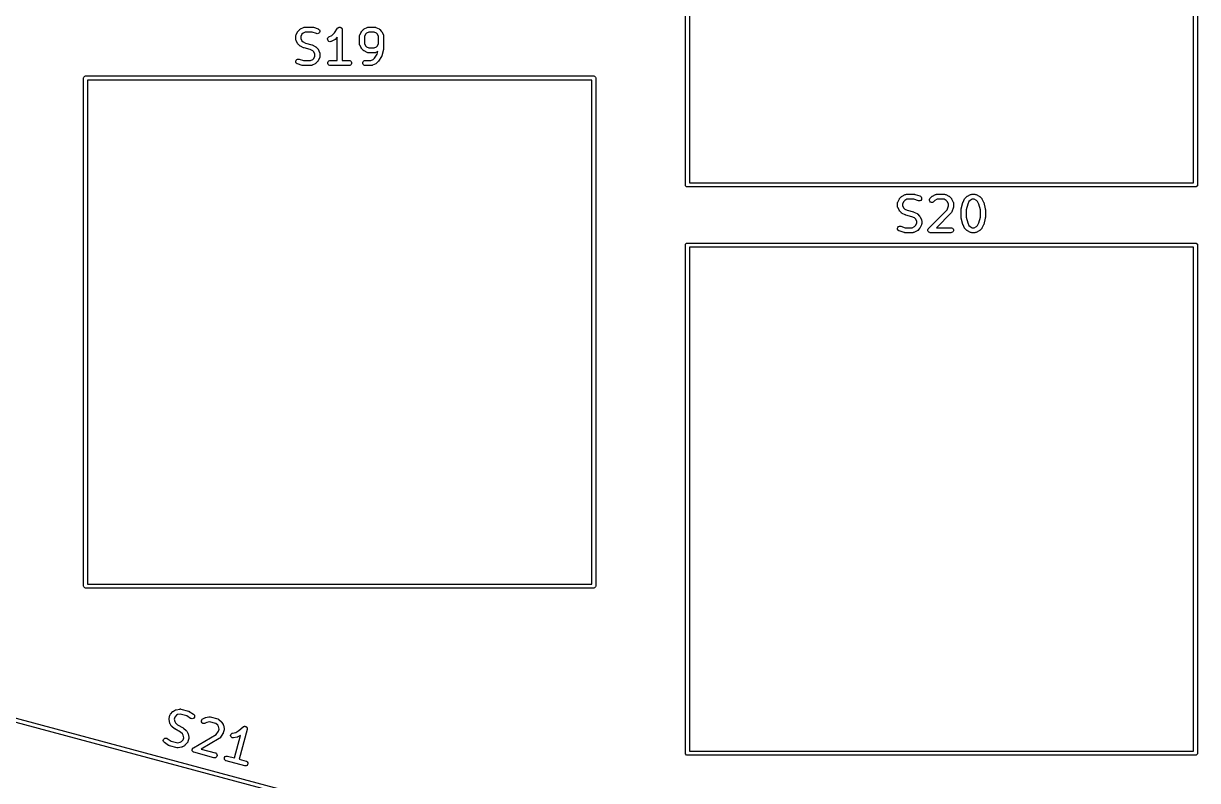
# Model space of a CAD drawing. Header units: inches. Extents: x 3.93 to 7.4, y -5.66 to -1.55.
# Drawn here: x 6.021 to 7.404, y -4.646 to -3.755 of the extents above; entities that cross this region are included whole.
import ezdxf

# ---------------------------------------------------------------- set-up
doc = ezdxf.new("R2010")
doc.units = ezdxf.units.IN
doc.header["$MEASUREMENT"] = 0
doc.layers.add('F.Silkscreen', color=41, linetype='CONTINUOUS', true_color=0xf2eda1)

msp = doc.modelspace()

# ---------------------------------------------------------------- linework, layer by layer
at = {"layer": 'F.Silkscreen', "linetype": 'CONTINUOUS'}
for p, q in [((6.8008, -3.9449), (6.8008, -3.3465)), ((6.8055, -3.3488), (6.8055, -3.9425)), ((7.3992, -3.9425), (7.3992, -3.3488)), ((7.4039, -3.3465), (7.4039, -3.9449)), ((6.3474, -3.7612), (6.3511, -3.7594)), ((6.3511, -3.7594), (6.3517, -3.7592)), ((6.3517, -3.7592), (6.3518, -3.7591)), ((6.3518, -3.7591), (6.3519, -3.7591)), ((6.3519, -3.7591), (6.3525, -3.759)), ((6.3525, -3.759), (6.3618, -3.759)), ((6.3618, -3.759), (6.3621, -3.7591)), ((6.3621, -3.7591), (6.3622, -3.7591)), ((6.3622, -3.7591), (6.3623, -3.7591)), ((6.3623, -3.7591), (6.3624, -3.7591)), ((6.3624, -3.7591), (6.3625, -3.7591)), ((6.3625, -3.7591), (6.3628, -3.7592)), ((6.3628, -3.7592), (6.3684, -3.7611)), ((6.3877, -3.7657), (6.3912, -3.7604)), ((6.3912, -3.7604), (6.3916, -3.7599)), ((6.3912, -3.7604), (6.3912, -3.7604)), ((6.3912, -3.7604), (6.3912, -3.7604)), ((6.3912, -3.7604), (6.3912, -3.7604)), ((6.3916, -3.7599), (6.3919, -3.7598)), ((6.3919, -3.7598), (6.3921, -3.7595)), ((6.3921, -3.7595), (6.3923, -3.7594)), ((6.3923, -3.7594), (6.3926, -3.7593)), ((6.3926, -3.7593), (6.3929, -3.7592)), ((6.3929, -3.7592), (6.3931, -3.7591)), ((6.3931, -3.7591), (6.3934, -3.7591)), ((6.3934, -3.7591), (6.3937, -3.759)), ((6.3937, -3.759), (6.394, -3.7591)), ((6.394, -3.7591), (6.3943, -3.7591)), ((6.3943, -3.7591), (6.3945, -3.7592)), ((6.3945, -3.7592), (6.3948, -3.7593)), ((6.3948, -3.7593), (6.3951, -3.7594)), ((6.3951, -3.7594), (6.3953, -3.7595)), ((6.3953, -3.7595), (6.3955, -3.7598)), ((6.3955, -3.7598), (6.3958, -3.7599)), ((6.3958, -3.7599), (6.3959, -3.7602)), ((6.3959, -3.7602), (6.3962, -3.7604)), ((6.3962, -3.7604), (6.3963, -3.7606)), ((6.3963, -3.7606), (6.3964, -3.7609)), ((6.4224, -3.7612), (6.4261, -3.7594)), ((6.4261, -3.7594), (6.4267, -3.7592)), ((6.4267, -3.7592), (6.4268, -3.7591)), ((6.4268, -3.7591), (6.4269, -3.7591)), ((6.4269, -3.7591), (6.4274, -3.759)), ((6.4274, -3.759), (6.4349, -3.759)), ((6.4349, -3.759), (6.4355, -3.7591)), ((6.4355, -3.7591), (6.4356, -3.7591)), ((6.4356, -3.7591), (6.4357, -3.7592)), ((6.4357, -3.7592), (6.4363, -3.7594)), ((6.4363, -3.7594), (6.44, -3.7612)), ((6.342, -3.7695), (6.3421, -3.7689)), ((6.342, -3.7732), (6.342, -3.7695)), ((6.3421, -3.7738), (6.342, -3.7732)), ((6.3421, -3.7687), (6.3423, -3.7682)), ((6.3421, -3.7688), (6.3421, -3.7687)), ((6.3421, -3.7689), (6.3421, -3.7688)), ((6.3421, -3.7739), (6.3421, -3.7738)), ((6.3421, -3.774), (6.3421, -3.7739)), ((6.3423, -3.7746), (6.3421, -3.774)), ((6.3423, -3.7682), (6.3442, -3.7644)), ((6.3442, -3.7644), (6.3443, -3.7642)), ((6.3443, -3.7642), (6.3444, -3.7641)), ((6.3444, -3.764), (6.3445, -3.7639)), ((6.3444, -3.7641), (6.3444, -3.764)), ((6.3445, -3.7639), (6.3446, -3.7639)), ((6.3446, -3.7639), (6.3447, -3.7637)), ((6.3447, -3.7637), (6.3466, -3.7618)), ((6.3466, -3.7618), (6.3468, -3.7616)), ((6.3468, -3.7616), (6.3469, -3.7615)), ((6.3469, -3.7615), (6.347, -3.7615)), ((6.347, -3.7615), (6.3471, -3.7614)), ((6.3471, -3.7614), (6.3474, -3.7612)), ((6.3471, -3.7614), (6.3471, -3.7614)), ((6.3493, -3.7675), (6.3479, -3.7702)), ((6.3479, -3.7702), (6.3479, -3.7726)), ((6.3479, -3.7726), (6.3493, -3.7752)), ((6.3505, -3.7663), (6.3493, -3.7675)), ((6.3532, -3.765), (6.3505, -3.7663)), ((6.3614, -3.765), (6.3532, -3.765)), ((6.3665, -3.7667), (6.3614, -3.765)), ((6.3671, -3.7668), (6.3665, -3.7667)), ((6.3682, -3.7667), (6.3671, -3.7668)), ((6.3693, -3.7662), (6.3682, -3.7667)), ((6.3684, -3.7611), (6.3689, -3.7613)), ((6.3689, -3.7613), (6.3698, -3.7621)), ((6.37, -3.7653), (6.3693, -3.7662)), ((6.3698, -3.7621), (6.3703, -3.7631)), ((6.3704, -3.7642), (6.37, -3.7653)), ((6.3703, -3.7631), (6.3704, -3.7642)), ((6.3795, -3.7729), (6.3799, -3.7718)), ((6.3796, -3.774), (6.3795, -3.7729)), ((6.3801, -3.7751), (6.3796, -3.774)), ((6.3799, -3.7718), (6.3806, -3.7709)), ((6.3806, -3.7709), (6.3811, -3.7706)), ((6.3811, -3.7706), (6.3845, -3.7689)), ((6.3875, -3.774), (6.3838, -3.7759)), ((6.3845, -3.7689), (6.3877, -3.7657)), ((6.3878, -3.7739), (6.3875, -3.774)), ((6.3879, -3.7738), (6.3878, -3.7738)), ((6.3878, -3.7738), (6.3878, -3.7739)), ((6.388, -3.7737), (6.3879, -3.7738)), ((6.3881, -3.7736), (6.388, -3.7737)), ((6.3883, -3.7735), (6.3881, -3.7736)), ((6.3907, -3.771), (6.3883, -3.7735)), ((6.3907, -3.7984), (6.3907, -3.771)), ((6.3964, -3.7609), (6.3965, -3.7612)), ((6.3965, -3.7612), (6.3966, -3.7614)), ((6.3966, -3.7614), (6.3967, -3.762)), ((6.3967, -3.762), (6.3967, -3.762)), ((6.3967, -3.762), (6.3967, -3.762)), ((6.3967, -3.762), (6.3967, -3.762)), ((6.3967, -3.762), (6.3967, -3.7984)), ((6.417, -3.7695), (6.4171, -3.7689)), ((6.417, -3.7789), (6.417, -3.7695)), ((6.4171, -3.7687), (6.4173, -3.7682)), ((6.4171, -3.7688), (6.4171, -3.7687)), ((6.4171, -3.7689), (6.4171, -3.7688)), ((6.4173, -3.7682), (6.4192, -3.7644)), ((6.4192, -3.7644), (6.4193, -3.7642)), ((6.4193, -3.7642), (6.4194, -3.7641)), ((6.4194, -3.764), (6.4195, -3.7639)), ((6.4194, -3.7641), (6.4194, -3.764)), ((6.4195, -3.7639), (6.4197, -3.7637)), ((6.4195, -3.7639), (6.4195, -3.7639)), ((6.4197, -3.7637), (6.4216, -3.7618)), ((6.4216, -3.7618), (6.4218, -3.7616)), ((6.4218, -3.7616), (6.4219, -3.7615)), ((6.4219, -3.7615), (6.422, -3.7615)), ((6.422, -3.7615), (6.4221, -3.7614)), ((6.4221, -3.7614), (6.4224, -3.7612)), ((6.4221, -3.7614), (6.4221, -3.7614)), ((6.4242, -3.7675), (6.4229, -3.7702)), ((6.4229, -3.7702), (6.4229, -3.7782)), ((6.4254, -3.7663), (6.4242, -3.7675)), ((6.4281, -3.765), (6.4254, -3.7663)), ((6.4342, -3.765), (6.4281, -3.765)), ((6.4369, -3.7663), (6.4342, -3.765)), ((6.4381, -3.7675), (6.4369, -3.7663)), ((6.4395, -3.7702), (6.4381, -3.7675)), ((6.4395, -3.7782), (6.4395, -3.7702)), ((6.44, -3.7612), (6.4403, -3.7614)), ((6.4403, -3.7614), (6.4403, -3.7614)), ((6.4403, -3.7614), (6.4404, -3.7615)), ((6.4404, -3.7615), (6.4405, -3.7615)), ((6.4405, -3.7615), (6.4406, -3.7616)), ((6.4406, -3.7616), (6.4408, -3.7618)), ((6.4408, -3.7618), (6.4427, -3.7637)), ((6.4427, -3.7637), (6.4428, -3.7639)), ((6.4428, -3.7639), (6.4429, -3.7639)), ((6.4429, -3.7639), (6.443, -3.764)), ((6.443, -3.764), (6.443, -3.7641)), ((6.443, -3.7641), (6.4431, -3.7642)), ((6.4431, -3.7642), (6.4432, -3.7644)), ((6.4432, -3.7644), (6.4451, -3.7682)), ((6.4451, -3.7682), (6.4453, -3.7687)), ((6.4453, -3.7687), (6.4453, -3.7688)), ((6.4453, -3.7688), (6.4453, -3.7689)), ((6.4453, -3.7689), (6.4454, -3.7695)), ((6.4454, -3.7695), (6.4454, -3.7845)), ((6.3442, -3.7783), (6.3423, -3.7746)), ((6.3443, -3.7786), (6.3442, -3.7783)), ((6.3444, -3.7786), (6.3443, -3.7786)), ((6.3444, -3.7787), (6.3444, -3.7786)), ((6.3445, -3.7788), (6.3444, -3.7787)), ((6.3446, -3.7789), (6.3445, -3.7788)), ((6.3447, -3.7791), (6.3446, -3.7789)), ((6.3466, -3.781), (6.3447, -3.7791)), ((6.3468, -3.7811), (6.3466, -3.781)), ((6.3469, -3.7812), (6.3468, -3.7811)), ((6.347, -3.7813), (6.3469, -3.7812)), ((6.3471, -3.7813), (6.347, -3.7813)), ((6.3471, -3.7814), (6.3471, -3.7813)), ((6.3474, -3.7815), (6.3471, -3.7814)), ((6.3511, -3.7834), (6.3474, -3.7815)), ((6.3493, -3.7752), (6.3505, -3.7764)), ((6.3505, -3.7764), (6.3535, -3.778)), ((6.3512, -3.7834), (6.3511, -3.7834)), ((6.3514, -3.7835), (6.3512, -3.7834)), ((6.3512, -3.7834), (6.3512, -3.7834)), ((6.3517, -3.7836), (6.3514, -3.7835)), ((6.3589, -3.7854), (6.3517, -3.7836)), ((6.3517, -3.7836), (6.3517, -3.7836)), ((6.3517, -3.7836), (6.3517, -3.7836)), ((6.3535, -3.778), (6.3607, -3.7798)), ((6.362, -3.7869), (6.3589, -3.7854)), ((6.3607, -3.7798), (6.3607, -3.7798)), ((6.3607, -3.7798), (6.3607, -3.7798)), ((6.3607, -3.7798), (6.361, -3.7799)), ((6.361, -3.7799), (6.3612, -3.78)), ((6.3612, -3.78), (6.3612, -3.78)), ((6.3612, -3.78), (6.3613, -3.78)), ((6.3613, -3.78), (6.365, -3.7819)), ((6.3632, -3.7881), (6.362, -3.7869)), ((6.3645, -3.7908), (6.3632, -3.7881)), ((6.365, -3.7819), (6.3653, -3.782)), ((6.3653, -3.782), (6.3653, -3.782)), ((6.3653, -3.782), (6.3654, -3.7821)), ((6.3654, -3.7821), (6.3655, -3.7822)), ((6.3655, -3.7822), (6.3656, -3.7822)), ((6.3656, -3.7822), (6.3658, -3.7824)), ((6.3658, -3.7824), (6.3677, -3.7843)), ((6.3677, -3.7843), (6.3679, -3.7845)), ((6.3679, -3.7845), (6.3679, -3.7846)), ((6.3679, -3.7846), (6.368, -3.7847)), ((6.368, -3.7847), (6.368, -3.7847)), ((6.368, -3.7847), (6.3681, -3.7848)), ((6.3681, -3.7848), (6.3682, -3.7851)), ((6.3682, -3.7851), (6.3701, -3.7888)), ((6.381, -3.7758), (6.3801, -3.7751)), ((6.3821, -3.7762), (6.381, -3.7758)), ((6.3832, -3.7761), (6.3821, -3.7762)), ((6.3838, -3.7759), (6.3832, -3.7761)), ((6.4171, -3.7794), (6.417, -3.7789)), ((6.4171, -3.7795), (6.4171, -3.7794)), ((6.4171, -3.7797), (6.4171, -3.7795)), ((6.4173, -3.7802), (6.4171, -3.7797)), ((6.4192, -3.7839), (6.4173, -3.7802)), ((6.4193, -3.7842), (6.4192, -3.7839)), ((6.4194, -3.7843), (6.4193, -3.7842)), ((6.4195, -3.7844), (6.4194, -3.7843)), ((6.4194, -3.7843), (6.4194, -3.7843)), ((6.4195, -3.7845), (6.4195, -3.7844)), ((6.4197, -3.7847), (6.4195, -3.7845)), ((6.4216, -3.7866), (6.4197, -3.7847)), ((6.4218, -3.7868), (6.4216, -3.7866)), ((6.4219, -3.7868), (6.4218, -3.7868)), ((6.422, -3.7869), (6.4219, -3.7868)), ((6.4221, -3.787), (6.422, -3.7869)), ((6.4224, -3.7871), (6.4221, -3.787)), ((6.4221, -3.787), (6.4221, -3.787)), ((6.4261, -3.789), (6.4224, -3.7871)), ((6.4229, -3.7782), (6.4242, -3.7809)), ((6.4242, -3.7809), (6.4254, -3.7821)), ((6.4254, -3.7821), (6.4281, -3.7834)), ((6.4281, -3.7834), (6.4342, -3.7834)), ((6.4342, -3.7834), (6.4369, -3.7821)), ((6.4386, -3.7879), (6.4363, -3.789)), ((6.4369, -3.7821), (6.4381, -3.7809)), ((6.4378, -3.7908), (6.4386, -3.7879)), ((6.4381, -3.7809), (6.4395, -3.7782)), ((6.4453, -3.7852), (6.4434, -3.7927)), ((6.4454, -3.7849), (6.4453, -3.7851)), ((6.4453, -3.7851), (6.4453, -3.7851)), ((6.4453, -3.7851), (6.4453, -3.7852)), ((6.4454, -3.7845), (6.4454, -3.7846)), ((6.4454, -3.7846), (6.4454, -3.7846)), ((6.4454, -3.7846), (6.4454, -3.7849)), ((6.342, -3.7991), (6.3424, -3.798)), ((6.3421, -3.8003), (6.342, -3.7991)), ((6.3426, -3.8013), (6.3421, -3.8003)), ((6.3424, -3.798), (6.3431, -3.7972)), ((6.3435, -3.8021), (6.3426, -3.8013)), ((6.3431, -3.7972), (6.3442, -3.7966)), ((6.344, -3.8023), (6.3435, -3.8021)), ((6.3442, -3.7966), (6.3453, -3.7966)), ((6.3453, -3.7966), (6.3459, -3.7967)), ((6.3459, -3.7967), (6.3511, -3.7984)), ((6.3511, -3.7984), (6.3593, -3.7984)), ((6.3593, -3.7984), (6.362, -3.7971)), ((6.365, -3.8021), (6.3613, -3.804)), ((6.362, -3.7971), (6.3632, -3.7959)), ((6.3632, -3.7959), (6.3645, -3.7932)), ((6.3645, -3.7932), (6.3645, -3.7908)), ((6.3653, -3.802), (6.365, -3.8021)), ((6.3654, -3.8019), (6.3653, -3.802)), ((6.3653, -3.802), (6.3653, -3.802)), ((6.3655, -3.8018), (6.3654, -3.8019)), ((6.3656, -3.8018), (6.3655, -3.8018)), ((6.3658, -3.8016), (6.3656, -3.8018)), ((6.3677, -3.7997), (6.3658, -3.8016)), ((6.3679, -3.7995), (6.3677, -3.7997)), ((6.368, -3.7993), (6.3679, -3.7994)), ((6.3679, -3.7994), (6.3679, -3.7995)), ((6.3681, -3.7992), (6.368, -3.7993)), ((6.368, -3.7993), (6.368, -3.7993)), ((6.3682, -3.7989), (6.3681, -3.7992)), ((6.3701, -3.7952), (6.3682, -3.7989)), ((6.3701, -3.7888), (6.3703, -3.7893)), ((6.3703, -3.7947), (6.3701, -3.7952)), ((6.3703, -3.7893), (6.3703, -3.7894)), ((6.3703, -3.7894), (6.3704, -3.7895)), ((6.3704, -3.7944), (6.3703, -3.7945)), ((6.3703, -3.7945), (6.3703, -3.7947)), ((6.3704, -3.7895), (6.3704, -3.7901)), ((6.3704, -3.7901), (6.3704, -3.7939)), ((6.3704, -3.7939), (6.3704, -3.7944)), ((6.3796, -3.8008), (6.38, -3.7997)), ((6.3796, -3.8019), (6.3796, -3.8008)), ((6.38, -3.803), (6.3796, -3.8019)), ((6.38, -3.7997), (6.3808, -3.7989)), ((6.3808, -3.7989), (6.3819, -3.7985)), ((6.3819, -3.7985), (6.3825, -3.7984)), ((6.3825, -3.7984), (6.3907, -3.7984)), ((6.3967, -3.7984), (6.4049, -3.7984)), ((6.4049, -3.7984), (6.4055, -3.7985)), ((6.4055, -3.7985), (6.4066, -3.7989)), ((6.4066, -3.7989), (6.4074, -3.7997)), ((6.4074, -3.7997), (6.4078, -3.8008)), ((6.4078, -3.8019), (6.4074, -3.803)), ((6.4078, -3.8008), (6.4078, -3.8019)), ((6.4208, -3.8008), (6.4212, -3.7997)), ((6.4208, -3.8019), (6.4208, -3.8008)), ((6.4212, -3.803), (6.4208, -3.8019)), ((6.4212, -3.7997), (6.4221, -3.7989)), ((6.4221, -3.7989), (6.4231, -3.7985)), ((6.4231, -3.7985), (6.4237, -3.7984)), ((6.4237, -3.7984), (6.4305, -3.7984)), ((6.4267, -3.7892), (6.4261, -3.789)), ((6.4268, -3.7892), (6.4267, -3.7892)), ((6.4269, -3.7893), (6.4268, -3.7892)), ((6.4274, -3.7893), (6.4269, -3.7893)), ((6.4349, -3.7893), (6.4274, -3.7893)), ((6.4305, -3.7984), (6.4332, -3.7971)), ((6.4363, -3.8021), (6.4325, -3.804)), ((6.4332, -3.7971), (6.4345, -3.7957)), ((6.4345, -3.7957), (6.4378, -3.7908)), ((6.4355, -3.7893), (6.4349, -3.7893)), ((6.4356, -3.7892), (6.4355, -3.7893)), ((6.4357, -3.7892), (6.4356, -3.7892)), ((6.4363, -3.789), (6.4357, -3.7892)), ((6.4365, -3.802), (6.4363, -3.8021)), ((6.4366, -3.802), (6.4365, -3.802)), ((6.4367, -3.8019), (6.4366, -3.802)), ((6.4368, -3.8018), (6.4367, -3.8019)), ((6.437, -3.8016), (6.4368, -3.8018)), ((6.4368, -3.8018), (6.4368, -3.8018)), ((6.4389, -3.7997), (6.437, -3.8016)), ((6.4391, -3.7995), (6.4389, -3.7997)), ((6.4389, -3.7997), (6.4389, -3.7997)), ((6.4389, -3.7997), (6.4389, -3.7997)), ((6.4393, -3.7993), (6.4391, -3.7995)), ((6.443, -3.7936), (6.4393, -3.7993)), ((6.4393, -3.7993), (6.4393, -3.7993)), ((6.4393, -3.7993), (6.4393, -3.7993)), ((6.4432, -3.7933), (6.443, -3.7936)), ((6.4433, -3.7932), (6.4432, -3.7933)), ((6.4432, -3.7933), (6.4432, -3.7933)), ((6.4434, -3.7927), (6.4433, -3.7931)), ((6.4433, -3.7931), (6.4433, -3.7931)), ((6.4433, -3.7931), (6.4433, -3.7932)), ((6.3496, -3.8042), (6.344, -3.8023)), ((6.3499, -3.8042), (6.3496, -3.8042)), ((6.35, -3.8043), (6.3499, -3.8042)), ((6.3501, -3.8043), (6.35, -3.8043)), ((6.3502, -3.8043), (6.3501, -3.8043)), ((6.3503, -3.8043), (6.3502, -3.8043)), ((6.3506, -3.8043), (6.3503, -3.8043)), ((6.36, -3.8043), (6.3506, -3.8043)), ((6.3605, -3.8043), (6.36, -3.8043)), ((6.3606, -3.8042), (6.3605, -3.8043)), ((6.3607, -3.8042), (6.3606, -3.8042)), ((6.3613, -3.804), (6.3607, -3.8042)), ((6.3808, -3.8038), (6.38, -3.803)), ((6.3819, -3.8043), (6.3808, -3.8038)), ((6.3825, -3.8043), (6.3819, -3.8043)), ((6.4049, -3.8043), (6.3825, -3.8043)), ((6.4055, -3.8043), (6.4049, -3.8043)), ((6.4066, -3.8038), (6.4055, -3.8043)), ((6.4074, -3.803), (6.4066, -3.8038)), ((6.4221, -3.8038), (6.4212, -3.803)), ((6.4231, -3.8043), (6.4221, -3.8038)), ((6.4237, -3.8043), (6.4231, -3.8043)), ((6.4312, -3.8043), (6.4237, -3.8043)), ((6.4318, -3.8043), (6.4312, -3.8043)), ((6.4319, -3.8042), (6.4318, -3.8043)), ((6.432, -3.8042), (6.4319, -3.8042)), ((6.4325, -3.804), (6.432, -3.8042)), ((6.0921, -3.8189), (6.0923, -3.818)), ((6.0921, -4.4173), (6.0921, -3.8189)), ((6.0923, -3.818), (6.0936, -3.8167)), ((6.0936, -3.8167), (6.0945, -3.8165)), ((6.0945, -3.8165), (6.6929, -3.8165)), ((6.0969, -3.8213), (6.0969, -4.415)), ((6.6906, -3.8213), (6.0969, -3.8213)), ((6.6906, -4.415), (6.6906, -3.8213)), ((6.6929, -3.8165), (6.6938, -3.8167)), ((6.6938, -3.8167), (6.6951, -3.818)), ((6.6951, -3.818), (6.6953, -3.8189)), ((6.6953, -3.8189), (6.6953, -4.4173)), ((6.801, -3.9458), (6.8008, -3.9449)), ((6.8022, -3.9471), (6.801, -3.9458)), ((6.8031, -3.9472), (6.8022, -3.9471)), ((7.4016, -3.9472), (6.8031, -3.9472)), ((6.8055, -3.9425), (7.3992, -3.9425)), ((7.4025, -3.9471), (7.4016, -3.9472)), ((7.4038, -3.9458), (7.4025, -3.9471)), ((7.4039, -3.9449), (7.4038, -3.9458)), ((7.0507, -3.9658), (7.0508, -3.9657)), ((7.0507, -3.9664), (7.0507, -3.9658)), ((7.0507, -3.9701), (7.0507, -3.9664)), ((7.0508, -3.9656), (7.051, -3.965)), ((7.0508, -3.9657), (7.0508, -3.9656)), ((7.051, -3.965), (7.0529, -3.9613)), ((7.0529, -3.9613), (7.053, -3.961)), ((7.053, -3.961), (7.0531, -3.9609)), ((7.053, -3.961), (7.053, -3.961)), ((7.0531, -3.9609), (7.0532, -3.9608)), ((7.0532, -3.9607), (7.0534, -3.9605)), ((7.0532, -3.9608), (7.0532, -3.9607)), ((7.0534, -3.9605), (7.0553, -3.9586)), ((7.0553, -3.9586), (7.0555, -3.9585)), ((7.0555, -3.9585), (7.0556, -3.9584)), ((7.0556, -3.9584), (7.0556, -3.9583)), ((7.0556, -3.9583), (7.0557, -3.9583)), ((7.0557, -3.9583), (7.0558, -3.9582)), ((7.0558, -3.9582), (7.056, -3.9581)), ((7.056, -3.9581), (7.0598, -3.9562)), ((7.0579, -3.9643), (7.0566, -3.967)), ((7.0566, -3.967), (7.0566, -3.9694)), ((7.0591, -3.9632), (7.0579, -3.9643)), ((7.0618, -3.9618), (7.0591, -3.9632)), ((7.0598, -3.9562), (7.0603, -3.956)), ((7.0603, -3.956), (7.0604, -3.956)), ((7.0604, -3.956), (7.0605, -3.956)), ((7.0605, -3.956), (7.0611, -3.9559)), ((7.0611, -3.9559), (7.0705, -3.9559)), ((7.07, -3.9618), (7.0618, -3.9618)), ((7.0752, -3.9635), (7.07, -3.9618)), ((7.0705, -3.9559), (7.0708, -3.9559)), ((7.0708, -3.9559), (7.0709, -3.9559)), ((7.0709, -3.9559), (7.071, -3.9559)), ((7.071, -3.9559), (7.0711, -3.956)), ((7.0711, -3.956), (7.0711, -3.956)), ((7.0711, -3.956), (7.0714, -3.956)), ((7.0714, -3.956), (7.077, -3.9579)), ((7.0757, -3.9637), (7.0752, -3.9635)), ((7.0769, -3.9636), (7.0757, -3.9637)), ((7.0779, -3.9631), (7.0769, -3.9636)), ((7.077, -3.9579), (7.0776, -3.9582)), ((7.0776, -3.9582), (7.0784, -3.9589)), ((7.0787, -3.9622), (7.0779, -3.9631)), ((7.0784, -3.9589), (7.079, -3.9599)), ((7.079, -3.9611), (7.0787, -3.9622)), ((7.079, -3.9599), (7.079, -3.9611)), ((7.0882, -3.962), (7.0887, -3.961)), ((7.0882, -3.9632), (7.0882, -3.962)), ((7.0887, -3.9642), (7.0882, -3.9632)), ((7.0887, -3.961), (7.089, -3.9605)), ((7.0895, -3.9651), (7.0887, -3.9642)), ((7.089, -3.9605), (7.0909, -3.9586)), ((7.0905, -3.9655), (7.0895, -3.9651)), ((7.0917, -3.9655), (7.0905, -3.9655)), ((7.0909, -3.9586), (7.0911, -3.9585)), ((7.0911, -3.9585), (7.0912, -3.9584)), ((7.0912, -3.9584), (7.0913, -3.9583)), ((7.0913, -3.9583), (7.0914, -3.9582)), ((7.0913, -3.9583), (7.0913, -3.9583)), ((7.0914, -3.9582), (7.0917, -3.9581)), ((7.0917, -3.9581), (7.0954, -3.9562)), ((7.0928, -3.9651), (7.0917, -3.9655)), ((7.0932, -3.9647), (7.0928, -3.9651)), ((7.0947, -3.9632), (7.0932, -3.9647)), ((7.0974, -3.9618), (7.0947, -3.9632)), ((7.0954, -3.9562), (7.096, -3.956)), ((7.096, -3.956), (7.0961, -3.956)), ((7.0961, -3.956), (7.0962, -3.956)), ((7.0962, -3.956), (7.0967, -3.9559)), ((7.0967, -3.9559), (7.1061, -3.9559)), ((7.1054, -3.9618), (7.0974, -3.9618)), ((7.1081, -3.9632), (7.1054, -3.9618)), ((7.1061, -3.9559), (7.1067, -3.956)), ((7.1067, -3.956), (7.1068, -3.956)), ((7.1068, -3.956), (7.1069, -3.956)), ((7.1069, -3.956), (7.1074, -3.9562)), ((7.1074, -3.9562), (7.1112, -3.9581)), ((7.1093, -3.9643), (7.1081, -3.9632)), ((7.1107, -3.967), (7.1093, -3.9643)), ((7.1107, -3.9696), (7.1107, -3.967)), ((7.1112, -3.9581), (7.1114, -3.9582)), ((7.1114, -3.9582), (7.1115, -3.9583)), ((7.1115, -3.9583), (7.1116, -3.9583)), ((7.1116, -3.9583), (7.1117, -3.9584)), ((7.1117, -3.9584), (7.1117, -3.9585)), ((7.1117, -3.9585), (7.1119, -3.9586)), ((7.1119, -3.9586), (7.1138, -3.9605)), ((7.1138, -3.9605), (7.114, -3.9607)), ((7.114, -3.9607), (7.1141, -3.9608)), ((7.1141, -3.9608), (7.1141, -3.9609)), ((7.1141, -3.9609), (7.1142, -3.961)), ((7.1142, -3.961), (7.1142, -3.961)), ((7.1142, -3.961), (7.1144, -3.9613)), ((7.1144, -3.9613), (7.1163, -3.965)), ((7.1163, -3.965), (7.1165, -3.9656)), ((7.1165, -3.9656), (7.1165, -3.9657)), ((7.1165, -3.9657), (7.1165, -3.9658)), ((7.1165, -3.9658), (7.1166, -3.9664)), ((7.1166, -3.9664), (7.1166, -3.9701)), ((7.1257, -3.9731), (7.1276, -3.9656)), ((7.1276, -3.9656), (7.1277, -3.9653)), ((7.1276, -3.9656), (7.1276, -3.9656)), ((7.1276, -3.9656), (7.1276, -3.9656)), ((7.1277, -3.9653), (7.1278, -3.9651)), ((7.1278, -3.965), (7.1297, -3.9613)), ((7.1278, -3.9651), (7.1278, -3.965)), ((7.1278, -3.9651), (7.1278, -3.9651)), ((7.1297, -3.9613), (7.1299, -3.961)), ((7.1299, -3.961), (7.13, -3.9609)), ((7.1299, -3.961), (7.1299, -3.961)), ((7.13, -3.9608), (7.1301, -3.9607)), ((7.13, -3.9609), (7.13, -3.9608)), ((7.1301, -3.9607), (7.1303, -3.9605)), ((7.1303, -3.9605), (7.1321, -3.9586)), ((7.1333, -3.9674), (7.1316, -3.9742)), ((7.1321, -3.9586), (7.1324, -3.9585)), ((7.1324, -3.9584), (7.1325, -3.9583)), ((7.1324, -3.9585), (7.1324, -3.9584)), ((7.1325, -3.9583), (7.1326, -3.9583)), ((7.1326, -3.9583), (7.1327, -3.9582)), ((7.1327, -3.9582), (7.1329, -3.9581)), ((7.1329, -3.9581), (7.1367, -3.9562)), ((7.1348, -3.9643), (7.1333, -3.9674)), ((7.136, -3.9632), (7.1348, -3.9643)), ((7.1387, -3.9618), (7.136, -3.9632)), ((7.1367, -3.9562), (7.1372, -3.956)), ((7.1372, -3.956), (7.1373, -3.956)), ((7.1373, -3.956), (7.1374, -3.956)), ((7.1374, -3.956), (7.138, -3.9559)), ((7.138, -3.9559), (7.1417, -3.9559)), ((7.141, -3.9618), (7.1387, -3.9618)), ((7.1437, -3.9632), (7.141, -3.9618)), ((7.1417, -3.9559), (7.1423, -3.956)), ((7.1423, -3.956), (7.1424, -3.956)), ((7.1424, -3.956), (7.1425, -3.956)), ((7.1425, -3.956), (7.1431, -3.9562)), ((7.1431, -3.9562), (7.1468, -3.9581)), ((7.1449, -3.9643), (7.1437, -3.9632)), ((7.1464, -3.9674), (7.1449, -3.9643)), ((7.1482, -3.9742), (7.1464, -3.9674)), ((7.1468, -3.9581), (7.1471, -3.9582)), ((7.1471, -3.9582), (7.1471, -3.9583)), ((7.1471, -3.9583), (7.1472, -3.9583)), ((7.1472, -3.9583), (7.1473, -3.9584)), ((7.1473, -3.9584), (7.1473, -3.9585)), ((7.1473, -3.9585), (7.1476, -3.9586)), ((7.1476, -3.9586), (7.1494, -3.9605)), ((7.1494, -3.9605), (7.1496, -3.9607)), ((7.1496, -3.9607), (7.1497, -3.9608)), ((7.1497, -3.9608), (7.1497, -3.9609)), ((7.1497, -3.9609), (7.1498, -3.961)), ((7.1498, -3.961), (7.1498, -3.961)), ((7.1498, -3.961), (7.15, -3.9613)), ((7.15, -3.9613), (7.1519, -3.965)), ((7.1519, -3.965), (7.1519, -3.9651)), ((7.1519, -3.9651), (7.1519, -3.9651)), ((7.1519, -3.9651), (7.152, -3.9653)), ((7.152, -3.9653), (7.1521, -3.9656)), ((7.1521, -3.9656), (7.1521, -3.9656)), ((7.1521, -3.9656), (7.1521, -3.9656)), ((7.1521, -3.9656), (7.154, -3.9731)), ((7.0507, -3.9707), (7.0507, -3.9701)), ((7.0508, -3.9708), (7.0507, -3.9707)), ((7.0508, -3.9709), (7.0508, -3.9708)), ((7.051, -3.9714), (7.0508, -3.9709)), ((7.0529, -3.9752), (7.051, -3.9714)), ((7.053, -3.9754), (7.0529, -3.9752)), ((7.053, -3.9755), (7.053, -3.9754)), ((7.0531, -3.9756), (7.053, -3.9755)), ((7.0532, -3.9757), (7.0531, -3.9756)), ((7.0534, -3.9759), (7.0532, -3.9757)), ((7.0532, -3.9757), (7.0532, -3.9757)), ((7.0553, -3.9778), (7.0534, -3.9759)), ((7.0555, -3.978), (7.0553, -3.9778)), ((7.0556, -3.9781), (7.0555, -3.978)), ((7.0557, -3.9782), (7.0556, -3.9781)), ((7.0556, -3.9781), (7.0556, -3.9781)), ((7.0558, -3.9782), (7.0557, -3.9782)), ((7.056, -3.9784), (7.0558, -3.9782)), ((7.0598, -3.9802), (7.056, -3.9784)), ((7.0566, -3.9694), (7.0579, -3.9721)), ((7.0579, -3.9721), (7.0591, -3.9733)), ((7.0591, -3.9733), (7.0621, -3.9748)), ((7.0598, -3.9803), (7.0598, -3.9802)), ((7.0599, -3.9803), (7.0598, -3.9803)), ((7.0601, -3.9804), (7.0599, -3.9803)), ((7.0603, -3.9804), (7.0601, -3.9804)), ((7.0604, -3.9804), (7.0603, -3.9804)), ((7.0604, -3.9805), (7.0604, -3.9804)), ((7.0676, -3.9823), (7.0604, -3.9805)), ((7.0621, -3.9748), (7.0693, -3.9766)), ((7.0693, -3.9766), (7.0694, -3.9766)), ((7.0694, -3.9766), (7.0694, -3.9766)), ((7.0694, -3.9766), (7.0696, -3.9767)), ((7.0696, -3.9767), (7.0699, -3.9768)), ((7.0699, -3.9768), (7.0699, -3.9768)), ((7.0699, -3.9768), (7.0699, -3.9768)), ((7.0699, -3.9768), (7.0737, -3.9787)), ((7.0737, -3.9787), (7.0739, -3.9789)), ((7.0739, -3.9789), (7.074, -3.9789)), ((7.074, -3.9789), (7.0741, -3.979)), ((7.0741, -3.979), (7.0742, -3.979)), ((7.0742, -3.979), (7.0742, -3.9791)), ((7.0742, -3.9791), (7.0745, -3.9793)), ((7.0745, -3.9793), (7.0763, -3.9811)), ((7.0763, -3.9811), (7.0765, -3.9814)), ((7.0765, -3.9814), (7.0766, -3.9814)), ((7.0766, -3.9814), (7.0766, -3.9815)), ((7.0766, -3.9815), (7.0767, -3.9816)), ((7.0767, -3.9816), (7.0767, -3.9817)), ((7.0767, -3.9817), (7.0769, -3.9819)), ((7.0769, -3.9819), (7.0788, -3.9857)), ((7.0872, -3.9961), (7.1092, -3.9741)), ((7.1138, -3.9778), (7.0964, -3.9953)), ((7.1092, -3.9741), (7.1107, -3.9696)), ((7.1142, -3.9774), (7.1138, -3.9778)), ((7.1143, -3.9772), (7.1142, -3.9773)), ((7.1142, -3.9773), (7.1142, -3.9774)), ((7.1145, -3.9767), (7.1143, -3.9772)), ((7.1164, -3.971), (7.1145, -3.9767)), ((7.1165, -3.9707), (7.1164, -3.971)), ((7.1166, -3.9701), (7.1165, -3.9704)), ((7.1165, -3.9704), (7.1165, -3.9705)), ((7.1165, -3.9705), (7.1165, -3.9706)), ((7.1165, -3.9706), (7.1165, -3.9707)), ((7.1165, -3.9707), (7.1165, -3.9707)), ((7.1257, -3.9732), (7.1257, -3.9731)), ((7.1257, -3.9733), (7.1257, -3.9732)), ((7.1257, -3.9735), (7.1257, -3.9733)), ((7.1257, -3.9737), (7.1257, -3.9735)), ((7.1257, -3.9738), (7.1257, -3.9737)), ((7.1257, -3.9737), (7.1257, -3.9737)), ((7.1257, -3.9832), (7.1257, -3.9738)), ((7.1316, -3.9742), (7.1316, -3.9829)), ((7.1482, -3.9829), (7.1482, -3.9742)), ((7.154, -3.9731), (7.154, -3.9732)), ((7.154, -3.9732), (7.154, -3.9733)), ((7.154, -3.9733), (7.154, -3.9735)), ((7.154, -3.9735), (7.1541, -3.9737)), ((7.1541, -3.9737), (7.154, -3.9737)), ((7.154, -3.9737), (7.1541, -3.9738)), ((7.1541, -3.9738), (7.1541, -3.9832)), ((7.0507, -3.996), (7.0511, -3.9949)), ((7.0511, -3.9949), (7.0518, -3.994)), ((7.0518, -3.994), (7.0528, -3.9935)), ((7.0528, -3.9935), (7.054, -3.9934)), ((7.054, -3.9934), (7.0546, -3.9935)), ((7.0546, -3.9935), (7.0597, -3.9953)), ((7.0597, -3.9953), (7.0679, -3.9953)), ((7.0706, -3.9838), (7.0676, -3.9823)), ((7.0679, -3.9953), (7.0706, -3.9939)), ((7.0718, -3.985), (7.0706, -3.9838)), ((7.0706, -3.9939), (7.0718, -3.9927)), ((7.0732, -3.9877), (7.0718, -3.985)), ((7.0718, -3.9927), (7.0732, -3.99)), ((7.0732, -3.99), (7.0732, -3.9877)), ((7.0788, -3.992), (7.0769, -3.9958)), ((7.0788, -3.9857), (7.079, -3.9862)), ((7.079, -3.9915), (7.0788, -3.992)), ((7.079, -3.9862), (7.079, -3.9863)), ((7.079, -3.9863), (7.079, -3.9864)), ((7.079, -3.9864), (7.0791, -3.987)), ((7.0791, -3.9907), (7.079, -3.9913)), ((7.079, -3.9913), (7.079, -3.9914)), ((7.079, -3.9914), (7.079, -3.9915)), ((7.0791, -3.987), (7.0791, -3.9907)), ((7.0964, -3.9953), (7.1136, -3.9953)), ((7.1136, -3.9953), (7.1142, -3.9953)), ((7.1142, -3.9953), (7.1153, -3.9958)), ((7.1153, -3.9958), (7.1161, -3.9966)), ((7.1257, -3.9833), (7.1257, -3.9832)), ((7.1257, -3.9834), (7.1257, -3.9833)), ((7.1257, -3.9836), (7.1257, -3.9834)), ((7.1257, -3.9838), (7.1257, -3.9836)), ((7.1257, -3.9839), (7.1257, -3.9838)), ((7.1257, -3.9838), (7.1257, -3.9838)), ((7.1276, -3.9914), (7.1257, -3.9839)), ((7.1276, -3.9915), (7.1276, -3.9914)), ((7.1277, -3.9917), (7.1276, -3.9915)), ((7.1276, -3.9915), (7.1276, -3.9915)), ((7.1278, -3.992), (7.1277, -3.9917)), ((7.1297, -3.9958), (7.1278, -3.992)), ((7.1278, -3.992), (7.1278, -3.992)), ((7.1278, -3.992), (7.1278, -3.992)), ((7.1316, -3.9829), (7.1333, -3.9897)), ((7.1333, -3.9897), (7.1348, -3.9927)), ((7.1348, -3.9927), (7.136, -3.9939)), ((7.136, -3.9939), (7.1387, -3.9953)), ((7.1387, -3.9953), (7.141, -3.9953)), ((7.141, -3.9953), (7.1437, -3.9939)), ((7.1437, -3.9939), (7.1449, -3.9927)), ((7.1449, -3.9927), (7.1464, -3.9897)), ((7.1464, -3.9897), (7.1482, -3.9829)), ((7.1519, -3.992), (7.15, -3.9958)), ((7.152, -3.9917), (7.1519, -3.992)), ((7.1519, -3.992), (7.1519, -3.992)), ((7.1519, -3.992), (7.1519, -3.992)), ((7.1521, -3.9915), (7.152, -3.9917)), ((7.154, -3.9839), (7.1521, -3.9914)), ((7.1521, -3.9914), (7.1521, -3.9915)), ((7.1521, -3.9915), (7.1521, -3.9915)), ((7.1541, -3.9832), (7.154, -3.9833)), ((7.154, -3.9833), (7.1541, -3.9834)), ((7.1541, -3.9834), (7.154, -3.9836)), ((7.154, -3.9836), (7.154, -3.9838)), ((7.154, -3.9838), (7.154, -3.9838)), ((7.154, -3.9838), (7.154, -3.9839)), ((7.0508, -3.9971), (7.0507, -3.996)), ((7.0513, -3.9982), (7.0508, -3.9971)), ((7.0522, -3.9989), (7.0513, -3.9982)), ((7.0527, -3.9991), (7.0522, -3.9989)), ((7.0583, -4.001), (7.0527, -3.9991)), ((7.0586, -4.0011), (7.0583, -4.001)), ((7.0587, -4.0011), (7.0586, -4.0011)), ((7.0588, -4.0011), (7.0587, -4.0011)), ((7.0589, -4.0012), (7.0588, -4.0011)), ((7.059, -4.0011), (7.0589, -4.0012)), ((7.0592, -4.0012), (7.059, -4.0011)), ((7.0686, -4.0012), (7.0592, -4.0012)), ((7.0692, -4.0011), (7.0686, -4.0012)), ((7.0693, -4.0011), (7.0692, -4.0011)), ((7.0694, -4.0011), (7.0693, -4.0011)), ((7.0699, -4.0009), (7.0694, -4.0011)), ((7.0737, -3.999), (7.0699, -4.0009)), ((7.0739, -3.9988), (7.0737, -3.999)), ((7.074, -3.9988), (7.0739, -3.9988)), ((7.0741, -3.9987), (7.074, -3.9988)), ((7.0742, -3.9987), (7.0741, -3.9987)), ((7.0745, -3.9984), (7.0742, -3.9986)), ((7.0742, -3.9986), (7.0742, -3.9987)), ((7.0763, -3.9966), (7.0745, -3.9984)), ((7.0765, -3.9963), (7.0763, -3.9966)), ((7.0766, -3.9963), (7.0765, -3.9963)), ((7.0767, -3.9961), (7.0766, -3.9962)), ((7.0766, -3.9962), (7.0766, -3.9963)), ((7.0769, -3.9958), (7.0767, -3.996)), ((7.0767, -3.996), (7.0767, -3.9961)), ((7.0863, -3.9976), (7.0868, -3.9966)), ((7.0863, -3.9988), (7.0863, -3.9976)), ((7.0868, -3.9999), (7.0863, -3.9988)), ((7.0868, -3.9966), (7.0872, -3.9961)), ((7.0876, -4.0007), (7.0868, -3.9999)), ((7.0887, -4.0011), (7.0876, -4.0007)), ((7.0892, -4.0012), (7.0887, -4.0011)), ((7.1136, -4.0012), (7.0892, -4.0012)), ((7.1142, -4.0011), (7.1136, -4.0012)), ((7.1153, -4.0007), (7.1142, -4.0011)), ((7.1161, -3.9999), (7.1153, -4.0007)), ((7.1161, -3.9966), (7.1165, -3.9976)), ((7.1165, -3.9988), (7.1161, -3.9999)), ((7.1165, -3.9976), (7.1165, -3.9988)), ((7.1299, -3.996), (7.1297, -3.9958)), ((7.1299, -3.9961), (7.1299, -3.996)), ((7.13, -3.9962), (7.1299, -3.9961)), ((7.13, -3.9963), (7.13, -3.9962)), ((7.1301, -3.9963), (7.13, -3.9963)), ((7.1303, -3.9966), (7.1301, -3.9963)), ((7.1321, -3.9984), (7.1303, -3.9966)), ((7.1324, -3.9986), (7.1321, -3.9984)), ((7.1324, -3.9987), (7.1324, -3.9986)), ((7.1325, -3.9987), (7.1324, -3.9987)), ((7.1326, -3.9988), (7.1325, -3.9987)), ((7.1327, -3.9988), (7.1326, -3.9988)), ((7.1329, -3.999), (7.1327, -3.9988)), ((7.1367, -4.0009), (7.1329, -3.999)), ((7.1372, -4.0011), (7.1367, -4.0009)), ((7.1373, -4.0011), (7.1372, -4.0011)), ((7.1374, -4.0011), (7.1373, -4.0011)), ((7.138, -4.0012), (7.1374, -4.0011)), ((7.1417, -4.0012), (7.138, -4.0012)), ((7.1423, -4.0011), (7.1417, -4.0012)), ((7.1424, -4.0011), (7.1423, -4.0011)), ((7.1425, -4.0011), (7.1424, -4.0011)), ((7.1431, -4.0009), (7.1425, -4.0011)), ((7.1468, -3.999), (7.1431, -4.0009)), ((7.1471, -3.9988), (7.1468, -3.999)), ((7.1472, -3.9987), (7.1471, -3.9988)), ((7.1471, -3.9988), (7.1471, -3.9988)), ((7.1473, -3.9987), (7.1472, -3.9987)), ((7.1476, -3.9984), (7.1473, -3.9986)), ((7.1473, -3.9986), (7.1473, -3.9987)), ((7.1494, -3.9966), (7.1476, -3.9984)), ((7.1496, -3.9963), (7.1494, -3.9966)), ((7.1497, -3.9963), (7.1496, -3.9963)), ((7.1498, -3.9961), (7.1497, -3.9962)), ((7.1497, -3.9962), (7.1497, -3.9963)), ((7.15, -3.9958), (7.1498, -3.996)), ((7.1498, -3.996), (7.1498, -3.9961)), ((6.8008, -4.0157), (6.801, -4.0148)), ((6.8008, -4.6142), (6.8008, -4.0157)), ((6.801, -4.0148), (6.8022, -4.0136)), ((6.8022, -4.0136), (6.8031, -4.0134)), ((6.8031, -4.0134), (7.4016, -4.0134)), ((6.8055, -4.0181), (6.8055, -4.6118)), ((7.3992, -4.0181), (6.8055, -4.0181)), ((7.3992, -4.6118), (7.3992, -4.0181)), ((7.4016, -4.0134), (7.4025, -4.0136)), ((7.4025, -4.0136), (7.4038, -4.0148)), ((7.4038, -4.0148), (7.4039, -4.0157)), ((7.4039, -4.0157), (7.4039, -4.6142)), ((6.0923, -4.4182), (6.0921, -4.4173)), ((6.0936, -4.4195), (6.0923, -4.4182)), ((6.0945, -4.4197), (6.0936, -4.4195)), ((6.6929, -4.4197), (6.0945, -4.4197)), ((6.0969, -4.415), (6.6906, -4.415)), ((6.6938, -4.4195), (6.6929, -4.4197)), ((6.6951, -4.4182), (6.6938, -4.4195)), ((6.6953, -4.4173), (6.6951, -4.4182)), ((5.9391, -4.5534), (6.5172, -4.7083)), ((6.5137, -4.7123), (5.9402, -4.5586)), ((6.2012, -4.563), (6.2053, -4.5622)), ((6.2053, -4.5622), (6.2059, -4.5621)), ((6.2059, -4.5621), (6.206, -4.5621)), ((6.206, -4.5621), (6.2061, -4.5621)), ((6.2061, -4.5621), (6.2066, -4.5622)), ((6.2066, -4.5622), (6.2157, -4.5646)), ((6.1928, -4.5738), (6.1929, -4.5732)), ((6.1928, -4.5739), (6.1928, -4.5738)), ((6.1928, -4.574), (6.1928, -4.5739)), ((6.1928, -4.5746), (6.1928, -4.574)), ((6.1937, -4.5787), (6.1928, -4.5746)), ((6.1929, -4.5732), (6.1938, -4.5696)), ((6.1938, -4.5696), (6.194, -4.569)), ((6.194, -4.569), (6.1941, -4.569)), ((6.1941, -4.5689), (6.1945, -4.5684)), ((6.1941, -4.569), (6.1941, -4.5689)), ((6.1945, -4.5684), (6.1973, -4.5653)), ((6.1973, -4.5653), (6.1975, -4.5651)), ((6.1975, -4.565), (6.1976, -4.5649)), ((6.1975, -4.5651), (6.1975, -4.565)), ((6.1976, -4.5649), (6.1977, -4.5649)), ((6.1977, -4.5649), (6.1978, -4.5648)), ((6.1978, -4.5648), (6.198, -4.5647)), ((6.198, -4.5647), (6.2003, -4.5633)), ((6.1994, -4.5718), (6.1988, -4.5741)), ((6.1988, -4.5741), (6.1994, -4.577)), ((6.2014, -4.5695), (6.1994, -4.5718)), ((6.2003, -4.5633), (6.2006, -4.5632)), ((6.2006, -4.5632), (6.2007, -4.5631)), ((6.2006, -4.5632), (6.2006, -4.5632)), ((6.2007, -4.5631), (6.2008, -4.5631)), ((6.2008, -4.5631), (6.2009, -4.5631)), ((6.2009, -4.5631), (6.2012, -4.563)), ((6.2028, -4.5687), (6.2014, -4.5695)), ((6.2058, -4.5681), (6.2028, -4.5687)), ((6.2137, -4.5702), (6.2058, -4.5681)), ((6.2182, -4.5732), (6.2137, -4.5702)), ((6.2157, -4.5646), (6.216, -4.5647)), ((6.216, -4.5647), (6.216, -4.5647)), ((6.216, -4.5647), (6.2161, -4.5648)), ((6.2161, -4.5648), (6.2162, -4.5648)), ((6.2162, -4.5648), (6.2163, -4.5649)), ((6.2163, -4.5649), (6.2166, -4.565)), ((6.2166, -4.565), (6.2215, -4.5683)), ((6.2188, -4.5735), (6.2182, -4.5732)), ((6.2199, -4.5737), (6.2188, -4.5735)), ((6.221, -4.5735), (6.2199, -4.5737)), ((6.222, -4.5728), (6.221, -4.5735)), ((6.2215, -4.5683), (6.222, -4.5686)), ((6.222, -4.5686), (6.2226, -4.5696)), ((6.2226, -4.5719), (6.222, -4.5728)), ((6.2226, -4.5696), (6.2228, -4.5707)), ((6.2228, -4.5707), (6.2226, -4.5719)), ((6.2309, -4.5762), (6.2312, -4.5751)), ((6.2311, -4.5774), (6.2309, -4.5762)), ((6.2312, -4.5751), (6.2319, -4.5742)), ((6.2319, -4.5742), (6.2324, -4.5739)), ((6.2324, -4.5739), (6.2347, -4.5726)), ((6.2347, -4.5726), (6.235, -4.5724)), ((6.235, -4.5724), (6.235, -4.5724)), ((6.235, -4.5724), (6.2351, -4.5724)), ((6.2351, -4.5724), (6.2352, -4.5723)), ((6.2352, -4.5723), (6.2353, -4.5723)), ((6.2353, -4.5723), (6.2356, -4.5722)), ((6.2356, -4.5722), (6.2397, -4.5714)), ((6.2397, -4.5714), (6.2403, -4.5713)), ((6.2403, -4.5713), (6.2404, -4.5713)), ((6.2404, -4.5713), (6.2405, -4.5713)), ((6.2405, -4.5713), (6.241, -4.5714)), ((6.241, -4.5714), (6.2501, -4.5738)), ((6.2501, -4.5738), (6.2506, -4.574)), ((6.2506, -4.574), (6.2507, -4.5741)), ((6.2507, -4.5741), (6.2508, -4.5741)), ((6.2508, -4.5741), (6.2513, -4.5745)), ((6.2513, -4.5745), (6.2544, -4.5773)), ((6.1938, -4.579), (6.1937, -4.5787)), ((6.1938, -4.5791), (6.1938, -4.579)), ((6.1938, -4.579), (6.1938, -4.579)), ((6.1938, -4.5792), (6.1938, -4.5791)), ((6.1939, -4.5793), (6.1938, -4.5792)), ((6.194, -4.5796), (6.1939, -4.5793)), ((6.1953, -4.5819), (6.194, -4.5796)), ((6.1955, -4.5821), (6.1953, -4.5819)), ((6.1955, -4.5822), (6.1955, -4.5821)), ((6.1956, -4.5822), (6.1955, -4.5822)), ((6.1957, -4.5823), (6.1956, -4.5822)), ((6.1957, -4.5824), (6.1957, -4.5823)), ((6.1959, -4.5826), (6.1957, -4.5824)), ((6.1991, -4.5854), (6.1959, -4.5826)), ((6.1993, -4.5856), (6.1991, -4.5854)), ((6.1991, -4.5854), (6.1991, -4.5854)), ((6.1991, -4.5854), (6.1991, -4.5854)), ((6.1995, -4.5857), (6.1993, -4.5856)), ((6.1994, -4.577), (6.2002, -4.5785)), ((6.1996, -4.5857), (6.1995, -4.5857)), ((6.2061, -4.5893), (6.1996, -4.5857)), ((6.1996, -4.5857), (6.1996, -4.5857)), ((6.2002, -4.5785), (6.2027, -4.5807)), ((6.2027, -4.5807), (6.2092, -4.5843)), ((6.2086, -4.5916), (6.2061, -4.5893)), ((6.2092, -4.5843), (6.2092, -4.5844)), ((6.2092, -4.5844), (6.2093, -4.5844)), ((6.2093, -4.5844), (6.2095, -4.5845)), ((6.2095, -4.5845), (6.2097, -4.5847)), ((6.2097, -4.5847), (6.2097, -4.5847)), ((6.2097, -4.5847), (6.2097, -4.5847)), ((6.2097, -4.5847), (6.2129, -4.5875)), ((6.2129, -4.5875), (6.2131, -4.5877)), ((6.2131, -4.5877), (6.2131, -4.5877)), ((6.2131, -4.5877), (6.2132, -4.5878)), ((6.2132, -4.5878), (6.2133, -4.5879)), ((6.2133, -4.5879), (6.2133, -4.588)), ((6.2133, -4.588), (6.2135, -4.5882)), ((6.2135, -4.5882), (6.2148, -4.5905)), ((6.2317, -4.5784), (6.2311, -4.5774)), ((6.2326, -4.5791), (6.2317, -4.5784)), ((6.2337, -4.5794), (6.2326, -4.5791)), ((6.2348, -4.5792), (6.2337, -4.5794)), ((6.2354, -4.579), (6.2348, -4.5792)), ((6.2372, -4.5779), (6.2354, -4.579)), ((6.2402, -4.5773), (6.2372, -4.5779)), ((6.2479, -4.5794), (6.2402, -4.5773)), ((6.2502, -4.5814), (6.2479, -4.5794)), ((6.2483, -4.5922), (6.2509, -4.5883)), ((6.251, -4.5828), (6.2502, -4.5814)), ((6.2509, -4.5883), (6.2516, -4.5858)), ((6.2516, -4.5858), (6.251, -4.5828)), ((6.2544, -4.5773), (6.2546, -4.5775)), ((6.2546, -4.5775), (6.2547, -4.5775)), ((6.2547, -4.5775), (6.2548, -4.5776)), ((6.2548, -4.5776), (6.2548, -4.5777)), ((6.2548, -4.5777), (6.2549, -4.5778)), ((6.2549, -4.5778), (6.255, -4.578)), ((6.255, -4.578), (6.2564, -4.5803)), ((6.2564, -4.5803), (6.2565, -4.5806)), ((6.2565, -4.5903), (6.2564, -4.5905)), ((6.2565, -4.5806), (6.2565, -4.5806)), ((6.2565, -4.5806), (6.2565, -4.5807)), ((6.2565, -4.5807), (6.2566, -4.5808)), ((6.2575, -4.5866), (6.2565, -4.5903)), ((6.2566, -4.5808), (6.2566, -4.5809)), ((6.2566, -4.5809), (6.2567, -4.5812)), ((6.2567, -4.5812), (6.2575, -4.5853)), ((6.2575, -4.5853), (6.2576, -4.5859)), ((6.2576, -4.5861), (6.2575, -4.5866)), ((6.2576, -4.5859), (6.2576, -4.586)), ((6.2576, -4.586), (6.2576, -4.5861)), ((6.2676, -4.5905), (6.2712, -4.5897)), ((6.2712, -4.5897), (6.2751, -4.5875)), ((6.2751, -4.5875), (6.28, -4.5832)), ((6.2848, -4.5862), (6.2754, -4.6214)), ((6.28, -4.5832), (6.2805, -4.5829)), ((6.28, -4.5832), (6.28, -4.5832)), ((6.28, -4.5832), (6.28, -4.5832)), ((6.28, -4.5832), (6.28, -4.5832)), ((6.2805, -4.5829), (6.2807, -4.5828)), ((6.2807, -4.5828), (6.281, -4.5826)), ((6.281, -4.5826), (6.2813, -4.5826)), ((6.2813, -4.5826), (6.2815, -4.5825)), ((6.2815, -4.5825), (6.2818, -4.5825)), ((6.2818, -4.5825), (6.2821, -4.5825)), ((6.2821, -4.5825), (6.2824, -4.5826)), ((6.2824, -4.5826), (6.2827, -4.5826)), ((6.2827, -4.5826), (6.283, -4.5827)), ((6.283, -4.5827), (6.2832, -4.5828)), ((6.2832, -4.5828), (6.2835, -4.583)), ((6.2835, -4.583), (6.2837, -4.5831)), ((6.2837, -4.5831), (6.2839, -4.5833)), ((6.2839, -4.5833), (6.2842, -4.5835)), ((6.2842, -4.5835), (6.2843, -4.5837)), ((6.2843, -4.5837), (6.2845, -4.5839)), ((6.2845, -4.5839), (6.2846, -4.5842)), ((6.2846, -4.5842), (6.2847, -4.5845)), ((6.2847, -4.5845), (6.2848, -4.5848)), ((6.2848, -4.5848), (6.2849, -4.585)), ((6.2849, -4.585), (6.2848, -4.5853)), ((6.2848, -4.5853), (6.2849, -4.5856)), ((6.2849, -4.5856), (6.2848, -4.5862)), ((6.2848, -4.5862), (6.2848, -4.5862)), ((6.2848, -4.5862), (6.2848, -4.5862)), ((6.2848, -4.5862), (6.2848, -4.5862)), ((6.186, -4.5993), (6.1862, -4.5982)), ((6.1862, -4.6005), (6.186, -4.5993)), ((6.1862, -4.5982), (6.1868, -4.5972)), ((6.1868, -4.6014), (6.1862, -4.6005)), ((6.1868, -4.5972), (6.1878, -4.5966)), ((6.1873, -4.6018), (6.1868, -4.6014)), ((6.1922, -4.6051), (6.1873, -4.6018)), ((6.1878, -4.5966), (6.1889, -4.5964)), ((6.1889, -4.5964), (6.19, -4.5966)), ((6.19, -4.5966), (6.1906, -4.5969)), ((6.1906, -4.5969), (6.1951, -4.5999)), ((6.1951, -4.5999), (6.203, -4.602)), ((6.203, -4.602), (6.206, -4.6014)), ((6.206, -4.6014), (6.2074, -4.6005)), ((6.2074, -4.6005), (6.2094, -4.5983)), ((6.2094, -4.593), (6.2086, -4.5916)), ((6.21, -4.596), (6.2094, -4.593)), ((6.2094, -4.5983), (6.21, -4.596)), ((6.2143, -4.6017), (6.2115, -4.6048)), ((6.2147, -4.6012), (6.2143, -4.6017)), ((6.2148, -4.601), (6.2147, -4.6011)), ((6.2147, -4.6011), (6.2147, -4.6012)), ((6.2148, -4.5905), (6.2149, -4.5908)), ((6.215, -4.6005), (6.2148, -4.601)), ((6.2149, -4.5908), (6.215, -4.5908)), ((6.215, -4.5908), (6.215, -4.5909)), ((6.215, -4.5909), (6.215, -4.591)), ((6.215, -4.591), (6.215, -4.5911)), ((6.215, -4.5911), (6.2151, -4.5914)), ((6.2159, -4.5969), (6.215, -4.6005)), ((6.2151, -4.5914), (6.216, -4.5955)), ((6.216, -4.5963), (6.2159, -4.5969)), ((6.216, -4.5955), (6.216, -4.5961)), ((6.216, -4.5961), (6.216, -4.5962)), ((6.216, -4.5962), (6.216, -4.5963)), ((6.2214, -4.6078), (6.2483, -4.5922)), ((6.2519, -4.597), (6.2305, -4.6093)), ((6.2523, -4.5967), (6.2519, -4.597)), ((6.2524, -4.5966), (6.2523, -4.5967)), ((6.2525, -4.5965), (6.2524, -4.5966)), ((6.2529, -4.5961), (6.2525, -4.5965)), ((6.2561, -4.5911), (6.2529, -4.5961)), ((6.2563, -4.5909), (6.2561, -4.5911)), ((6.2564, -4.5907), (6.2563, -4.5908)), ((6.2563, -4.5908), (6.2563, -4.5909)), ((6.2564, -4.5905), (6.2564, -4.5906)), ((6.2564, -4.5906), (6.2564, -4.5907)), ((6.2652, -4.5934), (6.2654, -4.5923)), ((6.2654, -4.5945), (6.2652, -4.5934)), ((6.2654, -4.5923), (6.2661, -4.5913)), ((6.2661, -4.5955), (6.2654, -4.5945)), ((6.2661, -4.5913), (6.267, -4.5907)), ((6.267, -4.5961), (6.2661, -4.5955)), ((6.267, -4.5907), (6.2676, -4.5905)), ((6.2682, -4.5963), (6.267, -4.5961)), ((6.2687, -4.5963), (6.2682, -4.5963)), ((6.2729, -4.5954), (6.2687, -4.5963)), ((6.2697, -4.6198), (6.2767, -4.5934)), ((6.2731, -4.5953), (6.2729, -4.5954)), ((6.2732, -4.5953), (6.2731, -4.5953)), ((6.2733, -4.5953), (6.2732, -4.5953)), ((6.2734, -4.5953), (6.2733, -4.5953)), ((6.2735, -4.5952), (6.2734, -4.5953)), ((6.2737, -4.5951), (6.2735, -4.5952)), ((6.2767, -4.5934), (6.2737, -4.5951)), ((6.1925, -4.6052), (6.1922, -4.6051)), ((6.1926, -4.6052), (6.1925, -4.6052)), ((6.1927, -4.6053), (6.1926, -4.6052)), ((6.1928, -4.6053), (6.1927, -4.6053)), ((6.1931, -4.6054), (6.1928, -4.6053)), ((6.1928, -4.6053), (6.1928, -4.6053)), ((6.2022, -4.6079), (6.1931, -4.6054)), ((6.2027, -4.608), (6.2022, -4.6079)), ((6.2028, -4.608), (6.2027, -4.608)), ((6.2029, -4.608), (6.2028, -4.608)), ((6.2035, -4.6079), (6.2029, -4.608)), ((6.2076, -4.6071), (6.2035, -4.6079)), ((6.2079, -4.607), (6.2076, -4.6071)), ((6.208, -4.607), (6.2079, -4.607)), ((6.2081, -4.6069), (6.208, -4.607)), ((6.2082, -4.6069), (6.2081, -4.6069)), ((6.2085, -4.6067), (6.2082, -4.6069)), ((6.2082, -4.6069), (6.2082, -4.6069)), ((6.2108, -4.6054), (6.2085, -4.6067)), ((6.211, -4.6052), (6.2108, -4.6054)), ((6.2111, -4.6052), (6.211, -4.6052)), ((6.2112, -4.6051), (6.2111, -4.6052)), ((6.2113, -4.6051), (6.2112, -4.6051)), ((6.2115, -4.6048), (6.2113, -4.605)), ((6.2113, -4.605), (6.2113, -4.6051)), ((6.2199, -4.6102), (6.2202, -4.6091)), ((6.2201, -4.6113), (6.2199, -4.6102)), ((6.2206, -4.6123), (6.2201, -4.6113)), ((6.2202, -4.6091), (6.2209, -4.6081)), ((6.2215, -4.613), (6.2206, -4.6123)), ((6.2209, -4.6081), (6.2214, -4.6078)), ((6.2221, -4.6132), (6.2215, -4.613)), ((6.2456, -4.6195), (6.2221, -4.6132)), ((6.2305, -4.6093), (6.2472, -4.6138)), ((6.2472, -4.6138), (6.2477, -4.614)), ((6.2477, -4.614), (6.2486, -4.6147)), ((6.249, -4.618), (6.2483, -4.6189)), ((6.2486, -4.6147), (6.2492, -4.6157)), ((6.2493, -4.6169), (6.249, -4.618)), ((6.2492, -4.6157), (6.2493, -4.6169)), ((6.2589, -4.6183), (6.2599, -4.6177)), ((6.2599, -4.6177), (6.2611, -4.6176)), ((6.2611, -4.6176), (6.2616, -4.6177)), ((6.2616, -4.6177), (6.2697, -4.6198)), ((6.801, -4.6151), (6.8008, -4.6142)), ((6.8022, -4.6164), (6.801, -4.6151)), ((6.8031, -4.6165), (6.8022, -4.6164)), ((7.4016, -4.6165), (6.8031, -4.6165)), ((6.8055, -4.6118), (7.3992, -4.6118)), ((7.4025, -4.6164), (7.4016, -4.6165)), ((7.4038, -4.6151), (7.4025, -4.6164)), ((7.4039, -4.6142), (7.4038, -4.6151)), ((6.2462, -4.6196), (6.2456, -4.6195)), ((6.2473, -4.6195), (6.2462, -4.6196)), ((6.2483, -4.6189), (6.2473, -4.6195)), ((6.2579, -4.6204), (6.2582, -4.6192)), ((6.2581, -4.6215), (6.2579, -4.6204)), ((6.2587, -4.6225), (6.2581, -4.6215)), ((6.2582, -4.6192), (6.2589, -4.6183)), ((6.2596, -4.6232), (6.2587, -4.6225)), ((6.2601, -4.6234), (6.2596, -4.6232)), ((6.2818, -4.6292), (6.2601, -4.6234)), ((6.2754, -4.6214), (6.2834, -4.6235)), ((6.2824, -4.6293), (6.2818, -4.6292)), ((6.2836, -4.6292), (6.2824, -4.6293)), ((6.2834, -4.6235), (6.2839, -4.6237)), ((6.2846, -4.6286), (6.2836, -4.6292)), ((6.2839, -4.6237), (6.2848, -4.6244)), ((6.2853, -4.6277), (6.2846, -4.6286)), ((6.2848, -4.6244), (6.2854, -4.6254)), ((6.2856, -4.6266), (6.2853, -4.6277)), ((6.2854, -4.6254), (6.2856, -4.6266))]:
    msp.add_line(p, q, dxfattribs=at)

doc.saveas('drawing.dxf')
